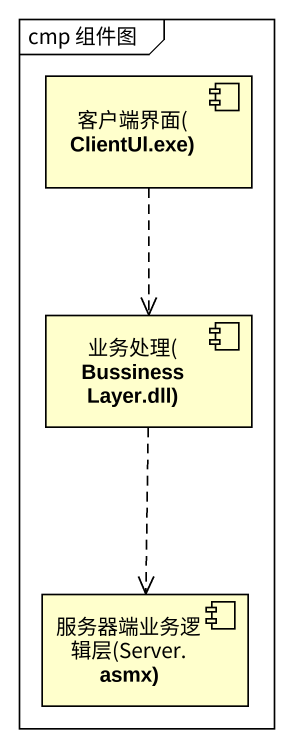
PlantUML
@startuml
mainframe cmp 组件图
component "客户端界面(ClientUl.exe)" as 客户端界面_ClientUl_exe
component "业务处理(BussinessLayer.dll)" as 业务处理_BussinessLayer_dll
component "服务器端业务逻辑层(Server.asmx)" as 服务器端业务逻辑层_Server_asmx
客户端界面_ClientUl_exe ..> 业务处理_BussinessLayer_dll
业务处理_BussinessLayer_dll ..> 服务器端业务逻辑层_Server_asmx
@enduml
